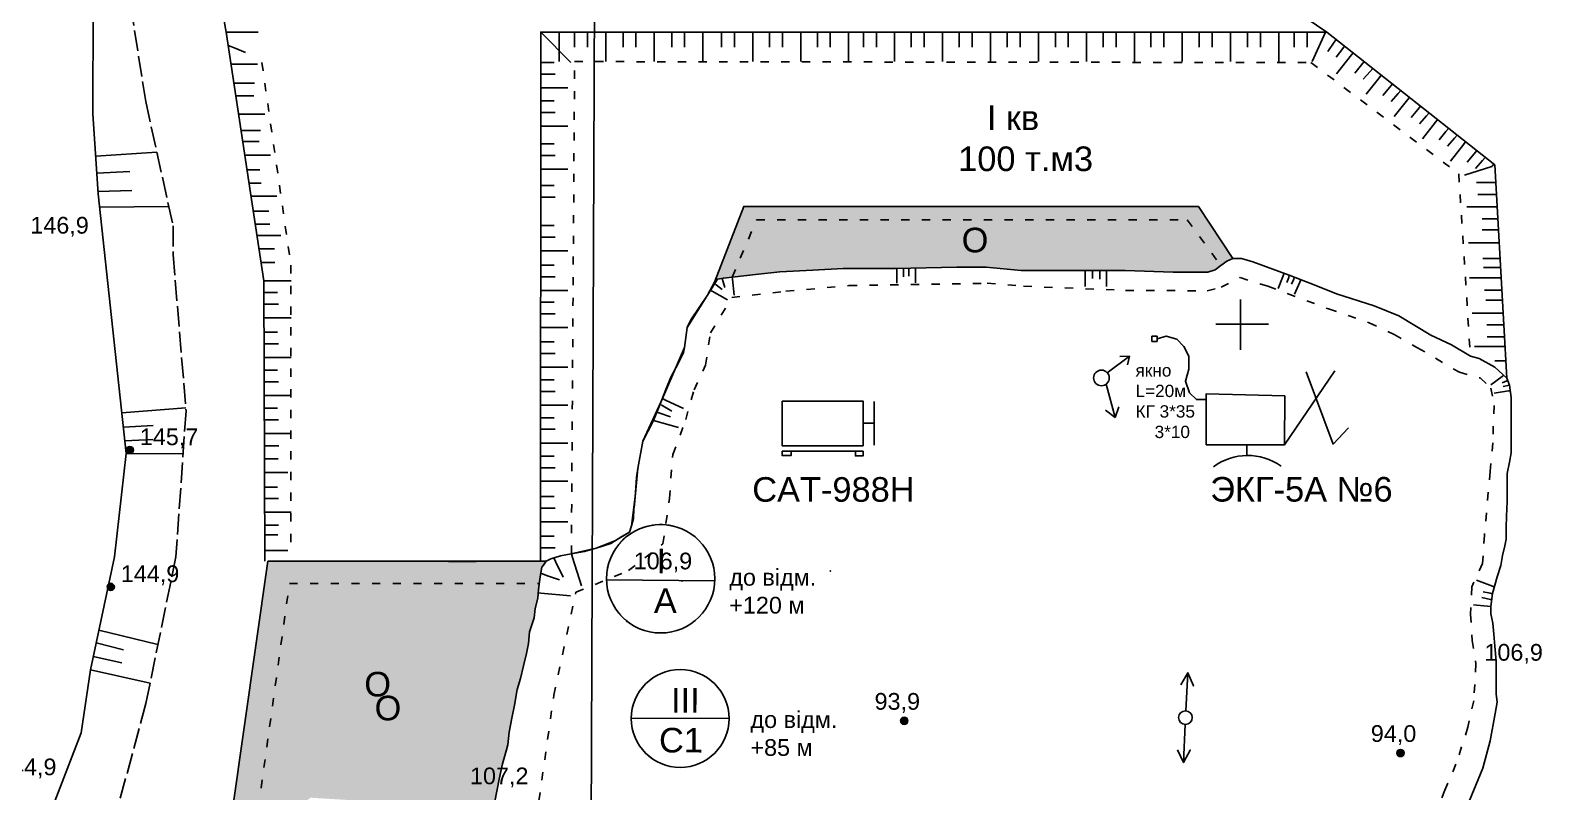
# Model space of a CAD drawing. Header units: millimetres. Extents: x 6243 to 9314, y 4730 to 7085.
# Drawn here: x 6954 to 7261.2, y 5904.9 to 6059.7 of the extents above; entities that cross this region are included whole.
import ezdxf

# ---------------------------------------------------------------- set-up
doc = ezdxf.new("R2010")
doc.units = ezdxf.units.MM
doc.header["$LTSCALE"] = 0.7
doc.linetypes.add('ACAD_ISO02W100', pattern=[15, 12, -3])
doc.linetypes.add('ACAD_ISO03W100', pattern=[30, 12, -18])
for name, color, linetype in [('відм', 14, 'Continuous'), ('Пикет', 7, 'Continuous'), ('свердловини', 7, 'Continuous'), ('чорн', 255, 'Continuous')]:
    doc.layers.add(name, color=color, linetype=linetype)
doc.styles.get("Standard").update_dxf_attribs({"font": 'arial.ttf'})

# ---------------------------------------------------------------- blocks, each defined once
blk = doc.blocks.new('2')
at = {"layer": 'чорн', "color": 7, "ltscale": 0.2, "transparency": 33554687}
for points in [[(5384.23, 2474.06), (5382.07, 2477.27), (5383.33, 2476.55), (5382.07, 2477.27), (5382.25, 2475.85)], [(5385.02, 2472.91), (5387.23, 2469.73), (5387.02, 2471.17), (5387.23, 2469.73), (5385.97, 2470.41)]]:
    blk.add_lwpolyline(points, dxfattribs=at)
blk.add_circle((5384.63, 2473.49), 0.697, dxfattribs=at)

msp = doc.modelspace()

# ---------------------------------------------------------------- hatches: boundary and pattern name
at = {"layer": 'відм', "ltscale": 0.2}
h = msp.add_hatch(color=0, dxfattribs=at)
h.dxf.hatch_style = 1
h.paths.add_polyline_path([(6975.01, 5974.41, 1), (6973.55, 5974.41, 1)])
h = msp.add_hatch(color=0, dxfattribs=at)
h.dxf.hatch_style = 1
h.paths.add_polyline_path([(6971.14, 5946.58, 1), (6969.68, 5946.58, 1)])
at = {"layer": 'чорн', "ltscale": 0.2, "transparency": 33554687}
h = msp.add_hatch(color=8, dxfattribs=at)
h.dxf.hatch_style = 1
h.paths.add_polyline_path([(7099.05, 6023.93), (7093.36, 6009.13), (7093.74, 6009.14), (7094.92, 6009.34), (7101.44, 6010.08), (7106.4, 6010.64), (7113.07, 6010.99), (7119.28, 6011.32), (7124.67, 6011.32), (7129.86, 6011.32), (7142.35, 6011.56), (7148.34, 6011.56), (7155.42, 6010.89), (7165.54, 6010.89), (7176.59, 6010.89), (7186.33, 6010.56), (7193.37, 6010.56), (7194.83, 6011.02), (7196, 6011.9), (7197.21, 6012.8), (7198.43, 6013.31), (7191.45, 6023.93)])
h.paths.add_polyline_path([(7140.61, 6028.36), (7170.53, 6028.36), (7170.53, 6047.01), (7140.61, 6047.01)], flags=9)
h = msp.add_hatch(color=8, dxfattribs=at)
h.dxf.hatch_style = 1
h.paths.add_polyline_path([(7056.45, 5940.3), (7056.68, 5942.17), (7057.18, 5944.31), (7057.34, 5946.06), (7057.41, 5946.53), (7057.5, 5947.49), (7057.8, 5949.27), (7058.02, 5950.59), (7058.34, 5951.03), (7058.92, 5951.83), (7010.66, 5951.83), (7002.32, 5951.83), (6992.74, 5884.17), (6995.98, 5889.47), (6999.23, 5893.2), (7003.42, 5898.01), (7006.96, 5900.76), (7009.04, 5902.37), (7009.59, 5902.65), (7011.03, 5903.73), (7021.97, 5903.06), (7022.46, 5903.06), (7026.06, 5902.81), (7041.09, 5901.88), (7046.38, 5900.78), (7048.02, 5900.55), (7048.32, 5900.76), (7048.43, 5901.56), (7048.43, 5902.99), (7048.54, 5903.52), (7049.99, 5910.64), (7051.12, 5914.49), (7051.4, 5917.06), (7051.94, 5919.93), (7052.43, 5922.51), (7053.01, 5925.72), (7054.3, 5930.51), (7055.29, 5935.11), (7055.49, 5937.45), (7056.05, 5939.1)])
h.paths.add_polyline_path([(7042.04, 5904.6), (7055.62, 5904.59), (7055.63, 5911.59), (7042.04, 5911.61)], flags=24)
h = msp.add_hatch(color=256, dxfattribs=at)
h.dxf.hatch_style = 1
h.paths.add_polyline_path([(7132.4, 5919.35, 1), (7130.93, 5919.36, 1)])
h = msp.add_hatch(color=256, dxfattribs=at)
h.dxf.hatch_style = 1
h.paths.add_polyline_path([(7233.25, 5912.81, 1), (7231.78, 5912.81, 1)])

# ---------------------------------------------------------------- linework, layer by layer
at = {"color": 1, "ltscale": 0.2, "transparency": 33554687}
msp.add_lwpolyline([(7106.83, 5984.36), (7123.3, 5984.36), (7123.3, 5975.28), (7106.83, 5975.28)], close=True, dxfattribs=at)
for points in [[(7125.58, 5984.26), (7125.58, 5975.41)], [(7125.71, 5979.83), (7123.3, 5979.83)], [(7106.84, 5974.17), (7123.29, 5974.17)], [(7106.84, 5974.17), (7106.84, 5973.3), (7108.71, 5973.3), (7108.71, 5974.17)], [(7123.29, 5974.17), (7123.29, 5973.21), (7121.75, 5973.21), (7121.75, 5974.17)]]:
    msp.add_lwpolyline(points, dxfattribs=at)
at = {"layer": 'відм', "color": 0, "ltscale": 0.2}
for centre in [(6974.28, 5974.41), (6970.41, 5946.58)]:
    msp.add_circle(centre, 0.733, dxfattribs=at)
at = {"layer": 'Пикет', "color": 7, "linetype": 'ACAD_ISO02W100', "ltscale": 0.2}
for p in [(7086.51, 5947.78), (7116.64, 5949.82)]:
    msp.add_point(p, dxfattribs=at)
at = {"layer": 'свердловини', "color": 7, "ltscale": 0.5}
msp.add_line((7069.19, 6181.27), (7067.7, 5814.36), dxfattribs=at)
at = {"layer": 'чорн', "color": 7, "lineweight": 0, "ltscale": 0.2}
for p, q in [((7069.19, 6181.27), (7068.13, 5921.73)), ((7182, 5996.49), (7181.98, 5997.52)), ((7181.98, 5997.52), (7183.03, 5997.52)), ((7183.05, 5996.49), (7182, 5996.49)), ((7183.03, 5997.52), (7183.04, 5997)), ((7183.04, 5997), (7183.05, 5996.49)), ((6974.28, 5973.68), (6973.55, 5973.68)), ((6973.55, 5973.68), (6974.28, 5973.68))]:
    msp.add_line(p, q, dxfattribs=at)
at = {"layer": 'чорн', "color": 1, "ltscale": 0.2, "transparency": 33554687}
for p, q in [((7057.79, 6059.36), (7063.89, 6053.16)), ((7057.79, 6056.31), (7057.79, 6059.36)), ((7061.52, 6053.36), (7061.52, 6059.36)), ((7064.67, 6056.31), (7064.67, 6059.36)), ((7067.3, 6056.31), (7067.3, 6059.36)), ((7071.02, 6053.36), (7071.02, 6059.36)), ((7074.51, 6056.31), (7074.51, 6059.36)), ((7077.14, 6056.31), (7077.14, 6059.36)), ((7080.86, 6053.36), (7080.86, 6059.36)), ((7084.4, 6056.31), (7084.4, 6059.36)), ((7087.03, 6056.31), (7087.03, 6059.36)), ((7090.75, 6053.36), (7090.75, 6059.36)), ((7094.51, 6056.31), (7094.51, 6059.36)), ((7097.14, 6056.31), (7097.14, 6059.36)), ((7100.86, 6053.36), (7100.86, 6059.36)), ((7104.3, 6056.31), (7104.3, 6059.36)), ((7106.92, 6056.31), (7106.92, 6059.36)), ((7110.65, 6053.36), (7110.65, 6059.36)), ((7114, 6056.31), (7114, 6059.36)), ((7116.63, 6056.31), (7116.63, 6059.36)), ((7120.35, 6053.36), (7120.35, 6059.36)), ((7123.36, 6056.31), (7123.36, 6059.36)), ((7125.99, 6056.31), (7125.99, 6059.36)), ((7129.71, 6053.36), (7129.71, 6059.36)), ((7133.07, 6056.31), (7133.07, 6059.36)), ((7135.69, 6056.31), (7135.69, 6059.36)), ((7139.42, 6053.36), (7139.42, 6059.36)), ((7142.82, 6056.31), (7142.82, 6059.36)), ((7145.45, 6056.31), (7145.45, 6059.36)), ((7149.17, 6053.36), (7149.17, 6059.36)), ((7152.6, 6056.31), (7152.6, 6059.36)), ((7155.22, 6056.31), (7155.22, 6059.36)), ((7158.95, 6053.36), (7158.95, 6059.36)), ((7162.37, 6056.31), (7162.37, 6059.36)), ((7165, 6056.31), (7165, 6059.36)), ((7168.72, 6053.36), (7168.72, 6059.36)), ((7172.1, 6056.31), (7172.1, 6059.36)), ((7174.72, 6056.31), (7174.72, 6059.36)), ((7178.45, 6053.36), (7178.45, 6059.36)), ((7181.8, 6056.31), (7181.8, 6059.36)), ((7184.43, 6056.31), (7184.43, 6059.36)), ((7188.15, 6053.36), (7188.15, 6059.36)), ((7191.61, 6056.31), (7191.61, 6059.36)), ((7194.24, 6056.31), (7194.24, 6059.36)), ((7197.96, 6053.36), (7197.96, 6059.36)), ((7201.43, 6056.31), (7201.43, 6059.36)), ((7204.06, 6056.31), (7204.06, 6059.36)), ((7207.78, 6053.36), (7207.78, 6059.36)), ((7210.91, 6056.31), (7210.91, 6059.36)), ((7213.53, 6056.31), (7213.53, 6059.36)), ((7214.56, 6053.36), (7217.26, 6059.36)), ((7219.06, 6057.3), (7219.45, 6057.86)), ((6995.68, 6056.06), (6994.28, 6056.62)), ((6997.76, 6055.23), (6995.68, 6056.06)), ((7217.77, 6055.43), (7219.06, 6057.3)), ((7219.44, 6054.23), (7220.81, 6056.04)), ((7219.48, 6050.85), (7222.55, 6054.71)), ((7220.81, 6056.04), (7221.16, 6056.51)), ((7222.55, 6054.71), (7222.89, 6055.14)), ((7000.26, 6052.85), (6994.86, 6052.85)), ((7060.51, 6053.17), (7057.76, 6053.17)), ((7223.24, 6051.02), (7224.6, 6052.69)), ((7224.6, 6052.69), (7225.15, 6053.36)), ((7226.35, 6051.36), (7226.89, 6051.97)), ((6999.6, 6048.98), (6995.44, 6048.98)), ((7060.74, 6050.81), (7057.74, 6050.81)), ((7224.91, 6049.76), (7226.35, 6051.36)), ((7225.53, 6046.72), (7228.23, 6050.13)), ((7228.23, 6050.13), (7228.61, 6050.62)), ((7228.26, 6050.18), (7228.61, 6050.62)), ((7230.32, 6048.17), (7230.86, 6048.83)), ((6999.51, 6046.39), (6995.83, 6046.39)), ((7063.3, 6048.03), (7057.73, 6048.03)), ((7060.51, 6045.4), (7057.76, 6045.4)), ((7228.95, 6046.49), (7230.32, 6048.17)), ((7230.62, 6045.23), (7232.06, 6046.84)), ((7231.24, 6042.19), (7233.94, 6045.61)), ((7232.06, 6046.84), (7232.61, 6047.45)), ((7233.94, 6045.61), (7234.32, 6046.09)), ((7233.98, 6045.66), (7234.32, 6046.09)), ((7001.72, 6042.67), (6996.4, 6042.67)), ((7060.74, 6043.04), (7057.74, 6043.04)), ((7234.66, 6041.97), (7236.03, 6043.64)), ((7236.03, 6043.64), (7236.57, 6044.31)), ((7236.34, 6040.71), (7237.77, 6042.31)), ((7237.77, 6042.31), (7238.32, 6042.93)), ((7000.81, 6039.36), (6996.9, 6039.36)), ((7063.3, 6040.26), (7057.73, 6040.26)), ((7236.95, 6037.67), (7239.65, 6041.08)), ((7239.65, 6041.08), (7240.03, 6041.57)), ((7239.69, 6041.14), (7240.03, 6041.57)), ((7240.38, 6037.45), (7241.74, 6039.12)), ((7241.74, 6039.12), (7242.29, 6039.79)), ((7000.57, 6037.13), (6997.24, 6037.13)), ((7060.51, 6036.63), (7057.76, 6036.63)), ((7242.05, 6036.19), (7243.48, 6037.79)), ((7242.66, 6033.15), (7245.36, 6036.56)), ((7243.48, 6037.79), (7244.03, 6038.4)), ((7245.36, 6036.56), (7245.75, 6037.05)), ((7245.4, 6036.61), (7245.75, 6037.05)), ((7002.86, 6034.34), (6997.66, 6034.34)), ((7060.74, 6034.27), (7057.74, 6034.27)), ((7246.09, 6032.93), (7247.46, 6034.6)), ((7247.46, 6034.6), (7248, 6035.26)), ((7247.76, 6031.66), (7249.2, 6033.27)), ((7249.2, 6033.27), (7249.75, 6033.88)), ((7000.69, 6031.38), (6998.11, 6031.38)), ((7063.3, 6031.49), (7057.73, 6031.49)), ((7245.51, 6030.26), (7251.08, 6032.04)), ((7251.08, 6032.04), (7251.46, 6032.52)), ((7000.99, 6028.67), (6998.52, 6028.67)), ((7060.51, 6028.19), (7057.76, 6028.19)), ((7247.97, 6028.78), (7251.86, 6028.78)), ((7004.13, 6026.02), (6998.92, 6026.02)), ((7060.74, 6025.83), (7057.74, 6025.83)), ((7245.99, 6023.85), (7252.13, 6023.85)), ((7248.21, 6026.34), (7251.99, 6026.34)), ((7002.5, 6022.98), (6999.38, 6022.98)), ((7249.1, 6021.4), (7252.27, 6021.4)), ((7002.74, 6020.33), (6999.78, 6020.33)), ((7004.97, 6017.98), (7000.14, 6017.98)), ((7060.74, 6017.67), (7057.74, 6017.67)), ((7060.51, 6020.03), (7057.76, 6020.03)), ((7249.1, 6019.15), (7252.4, 6019.15)), ((7003.65, 6015.32), (7000.54, 6015.32)), ((7063.3, 6014.89), (7057.73, 6014.89)), ((7246.34, 6016.55), (7252.55, 6016.55)), ((7003.77, 6012.49), (7000.97, 6012.49)), ((7060.51, 6011.97), (7057.76, 6011.97)), ((7249.26, 6013.36), (7252.73, 6013.36)), ((7249.38, 6011.5), (7252.84, 6011.5)), ((7007.06, 6008.78), (7001.5, 6008.78)), ((7060.74, 6009.6), (7057.74, 6009.6)), ((7246.52, 6009.39), (7252.96, 6009.39)), ((7004.28, 6006.4), (7001.52, 6006.4)), ((7063.3, 6006.83), (7057.73, 6006.83)), ((7249.57, 6006.89), (7253.1, 6006.89)), ((7004.51, 6004.04), (7001.51, 6004.04)), ((7060.51, 6004.44), (7057.76, 6004.44)), ((7249.82, 6004.84), (7253.21, 6004.84)), ((7007.06, 6001.26), (7001.5, 6001.26)), ((7063.3, 5999.31), (7057.73, 5999.31)), ((7060.74, 6002.08), (7057.74, 6002.08)), ((7247.08, 6002.23), (7253.36, 6002.23)), ((7250.07, 5999.87), (7253.5, 5999.87)), ((7004.28, 5998.36), (7001.52, 5998.36)), ((7060.51, 5996.41), (7057.76, 5996.41)), ((7250.13, 5997.39), (7253.64, 5997.39)), ((7007.06, 5993.22), (7001.5, 5993.22)), ((7004.51, 5996), (7001.51, 5996)), ((7060.74, 5994.05), (7057.74, 5994.05)), ((7247.52, 5995.47), (7253.75, 5995.47)), ((7004.28, 5990.63), (7001.52, 5990.63)), ((7063.3, 5991.27), (7057.73, 5991.27)), ((7251.68, 5992.55), (7253.91, 5992.55)), ((7004.51, 5988.27), (7001.51, 5988.27)), ((7060.51, 5988.67), (7057.76, 5988.67)), ((7007.06, 5985.49), (7001.5, 5985.49)), ((7060.74, 5986.31), (7057.74, 5986.31)), ((7004.28, 5982.93), (7001.52, 5982.93)), ((7063.3, 5983.53), (7057.73, 5983.53)), ((7060.51, 5980.97), (7057.76, 5980.97)), ((7007.06, 5977.79), (7001.5, 5977.79)), ((7004.51, 5980.57), (7001.51, 5980.57)), ((7060.74, 5978.61), (7057.74, 5978.61)), ((7004.56, 5975.25), (7001.63, 5975.25)), ((7063.3, 5975.83), (7057.73, 5975.83)), ((7004.44, 5972.58), (7001.64, 5972.58)), ((7060.51, 5973.18), (7057.76, 5973.18)), ((7006.41, 5969.83), (7001.64, 5969.83)), ((7060.74, 5970.81), (7057.74, 5970.81)), ((7004.28, 5966.88), (7001.52, 5966.88)), ((7063.3, 5968.04), (7057.73, 5968.04)), ((7004.51, 5964.52), (7001.51, 5964.52)), ((7060.74, 5962.56), (7057.74, 5962.56)), ((7060.51, 5964.93), (7057.76, 5964.93)), ((7007.06, 5961.74), (7001.5, 5961.74)), ((7063.3, 5959.79), (7057.73, 5959.79)), ((7004.49, 5959.14), (7001.68, 5959.14)), ((7004.35, 5957.19), (7001.68, 5957.19)), ((7060.51, 5956.89), (7057.76, 5956.89)), ((7006.37, 5953.95), (7001.69, 5953.95)), ((7060.74, 5954.53), (7057.74, 5954.53)), ((7044.64, 5951.75), (7039.07, 5951.75))]:
    msp.add_line(p, q, dxfattribs=at)
at = {"layer": 'чорн', "color": 18, "ltscale": 0.2, "true_color": 0x000000, "transparency": 33554687}
for p, q in [((7094.86, 6008.56), (7094.63, 6009.29)), ((7095.22, 6007.47), (7094.86, 6008.56)), ((7096.76, 6009.11), (7096.71, 6009.55)), ((7097.11, 6005.91), (7096.76, 6009.11)), ((7130.16, 6008.32), (7130.16, 6011.32)), ((7131.52, 6009.6), (7131.52, 6011.35)), ((7132.6, 6009.71), (7132.6, 6011.37)), ((7133.93, 6008.4), (7133.93, 6011.4)), ((7168.46, 6007.66), (7168.46, 6010.89)), ((7169.91, 6009.24), (7169.91, 6010.89)), ((7171.44, 6009.15), (7171.44, 6010.89)), ((7172.76, 6007.66), (7172.76, 6010.89)), ((7207.64, 6007.26), (7208.53, 6009.5)), ((7208.53, 6009.5), (7208.86, 6010.34)), ((7209.42, 6008.47), (7209.8, 6009.5)), ((7209.8, 6009.5), (7209.9, 6009.96)), ((7210.34, 6008.1), (7210.75, 6008.99)), ((7210.75, 6008.99), (7210.99, 6009.53)), ((7210.99, 6006.09), (7212.02, 6008.5)), ((7212.02, 6008.5), (7212.25, 6009.03)), ((7092.6, 6006.67), (7092.29, 6006.84)), ((7095.75, 6004.9), (7092.6, 6006.67)), ((7093.42, 6008.01), (7093.16, 6008.22)), ((7094.67, 6007.02), (7093.42, 6008.01)), ((7250.9, 5987.67), (7253.17, 5989.37)), ((7253.17, 5989.37), (7253.48, 5989.6)), ((7253.18, 5988.07), (7254.12, 5988.5)), ((7253.36, 5987.34), (7254.66, 5987.6)), ((7083.16, 5984.56), (7082.5, 5984.87)), ((7086.83, 5982.84), (7083.16, 5984.56)), ((7251.52, 5985.97), (7254.45, 5986.41)), ((7254.45, 5986.41), (7254.82, 5986.46)), ((7081.82, 5981.93), (7081.37, 5982.07)), ((7084.14, 5981.18), (7081.82, 5981.93)), ((7084.45, 5982.33), (7082.24, 5983.56)), ((7085.8, 5979.01), (7080.69, 5980.39)), ((7064.24, 5952.57), (7064.01, 5953.29)), ((7060.86, 5951.61), (7060.44, 5952.48)), ((7062.32, 5948.58), (7060.86, 5951.61)), ((7066.08, 5946.77), (7064.24, 5952.57)), ((7058.99, 5948.93), (7057.81, 5949.35)), ((7061.59, 5947.99), (7058.99, 5948.93)), ((7247.98, 5947.95), (7251.2, 5946.7)), ((7057.82, 5945.34), (7057.28, 5945.39)), ((7063.83, 5944.76), (7057.82, 5945.34)), ((7249.02, 5944.43), (7250.79, 5944.05)), ((7249.31, 5945.57), (7250.72, 5945.28)), ((7250.72, 5945.28), (7251.23, 5945.17)), ((7250.79, 5944.05), (7251.07, 5943.98)), ((7251.2, 5946.7), (7251.61, 5946.55)), ((7247.32, 5942.97), (7250.89, 5942.57))]:
    msp.add_line(p, q, dxfattribs=at)
at = {"layer": 'чорн', "color": 7, "ltscale": 0.2, "transparency": 33554687}
for p, q in [((7199.99, 6004.99), (7199.99, 5994.99)), ((7194.99, 5999.99), (7204.99, 5999.99)), ((7194.99, 5999.99), (7194.99, 5999.99)), ((7194.99, 5999.99), (7199.99, 5999.99))]:
    msp.add_line(p, q, dxfattribs=at)
at = {"layer": 'чорн', "color": 1, "lineweight": 0, "ltscale": 0.2}
for p, q in [((7184.88, 5997.56), (7183.04, 5997)), ((7183.04, 5997), (7184.88, 5997.56)), ((7187.09, 5996.92), (7184.88, 5997.56)), ((7184.88, 5997.56), (7187.09, 5996.92)), ((7188.48, 5995.46), (7187.09, 5996.92)), ((7187.09, 5996.92), (7188.48, 5995.46)), ((7189.51, 5993.5), (7188.48, 5995.46)), ((7188.48, 5995.46), (7189.51, 5993.5)), ((7189.5, 5990.81), (7189.51, 5993.5)), ((7189.51, 5993.5), (7189.5, 5990.81)), ((7188.82, 5988.4), (7189.5, 5990.81)), ((7189.5, 5990.81), (7188.82, 5988.4)), ((7189.6, 5986.05), (7188.82, 5988.4)), ((7188.82, 5988.4), (7189.6, 5986.05)), ((7191.03, 5984.64), (7189.6, 5986.05)), ((7189.6, 5986.05), (7191.03, 5984.64)), ((7193.04, 5984.64), (7191.03, 5984.64)), ((7191.03, 5984.64), (7193.04, 5984.64)), ((7193.03, 5975.49), (7193.04, 5984.64)), ((7193.04, 5984.64), (7193.04, 5985.83)), ((7193.04, 5985.83), (7208.98, 5985.41)), ((7208.98, 5985.41), (7208.96, 5975.48)), ((7208.96, 5975.48), (7193.03, 5975.49))]:
    msp.add_line(p, q, dxfattribs=at)
at = {"layer": 'чорн', "ltscale": 0.2, "transparency": 33554687}
msp.add_line((7254.12, 5988.5), (7254.28, 5988.58), dxfattribs=at)
at = {"layer": 'чорн', "color": 5, "ltscale": 0.2}
for p, q in [((7071.15, 5947.99), (7093.16, 5947.81)), ((7076.17, 5919.9), (7096.07, 5919.82))]:
    msp.add_line(p, q, dxfattribs=at)
at = {"layer": 'чорн', "color": 5, "lineweight": 0, "ltscale": 0.2}
msp.add_line((7096.07, 5919.82), (7076.17, 5919.9), dxfattribs=at)
at = {"layer": 'чорн', "color": 7, "ltscale": 0.5}
for points in [[(7138.69, 6164.65), (7113.23, 6178.85), (7095.6, 6187.52), (7073.13, 6192.28), (7039.1, 6189.38), (7022.19, 6188.38), (7003.53, 6185.13), (6989, 6185.15), (6969.22, 6174.82), (6966.03, 6169.62), (6962.65, 6155.69), (6961.36, 6136.42), (6959.66, 6119.22), (6962.83, 6101.88), (6964.98, 6074.03), (6966.82, 6064.29), (6966.79, 6042.76), (6967.84, 6026.47), (6973.55, 5973.68), (6971.14, 5952.72), (6966.26, 5929.74), (6964.37, 5916.91), (6955.84, 5894.77), (6953.53, 5883.04)], [(6967.35, 6034.12), (6979.78, 6034.94)], [(6967.57, 6030.7), (6974.27, 6031.01)], [(6967.81, 6026.92), (6974.68, 6027.15)], [(6968.13, 6023.77), (6982.22, 6023.88)], [(6972.65, 5981.95), (6985.66, 5982.95)], [(6972.97, 5979.03), (6979, 5979.37)], [(6973.27, 5976.24), (6978.97, 5976.55)], [(6973.55, 5973.68), (6985.1, 5973.64)]]:
    msp.add_lwpolyline(points, dxfattribs=at)
at = {"layer": 'чорн', "color": 7, "linetype": 'ACAD_ISO02W100', "ltscale": 0.5}
msp.add_lwpolyline([(7129.57, 6163.69), (7105.93, 6175.32), (7094.13, 6180.99), (7079.27, 6185.16), (7060.46, 6184.03), (7054.94, 6181.83), (7030.87, 6180.21), (7011.65, 6179.14), (6993.56, 6177.41), (6981.35, 6171.82), (6973.54, 6164.79), (6970.12, 6156.07), (6968.5, 6146.56), (6968.49, 6132.43), (6968.47, 6120.27), (6972.77, 6075.23), (6977.52, 6045.22), (6983.08, 6019.98), (6983.07, 6014.13), (6985.71, 5982.37), (6983.65, 5952.71), (6977.54, 5922.87), (6972, 5902.35)], dxfattribs=at)
at = {"layer": 'чорн', "color": 1, "ltscale": 0.2, "transparency": 33554687}
for points in [[(6993.87, 6059.36), (6987.48, 6095.08), (7164.99, 6095.08), (7217.56, 6059.36)], [(7001.53, 6008.78), (7001.53, 6008.78), (6993.87, 6059.36), (7000.37, 6059.36)], [(7063.91, 6059.36), (7057.79, 6059.36), (7057.73, 5951.75)], [(7057.79, 6059.36), (7217.56, 6059.36), (7251.65, 6032.37), (7254.11, 5989.02)], [(7001.53, 6008.78), (7001.7, 5951.83)], [(7093.74, 6009.14), (7093.74, 6009.14), (7087.57, 5999.34), (7087, 5995.21), (7082.24, 5984.25), (7078.57, 5976.21), (7077.54, 5970.68), (7076.98, 5964.87), (7076.23, 5958.97), (7075.82, 5957.72), (7074.29, 5956.8), (7072.01, 5955.43), (7069.04, 5954.44), (7063.96, 5953.29), (7061.78, 5952.88), (7059.87, 5952.31), (7058.92, 5951.83)], [(7058.92, 5951.83), (7010.66, 5951.83), (7002.32, 5951.83)]]:
    msp.add_lwpolyline(points, dxfattribs=at)
at = {"layer": 'чорн', "color": 1, "linetype": 'ACAD_ISO03W100', "ltscale": 0.2, "transparency": 33554687}
for points in [[(7001.11, 6053.16), (7007.02, 6011.98), (7007.02, 5953.85)], [(7064.01, 5953.29), (7064.67, 6053.36), (7214.31, 6053.16), (7244.35, 6030.54), (7246.72, 5993.51)]]:
    msp.add_lwpolyline(points, dxfattribs=at)
at = {"layer": 'чорн', "color": 18, "ltscale": 0.2, "true_color": 0x000000, "transparency": 33554687}
for points in [[(7093.11, 6008.5), (7099.05, 6023.93), (7191.45, 6023.93), (7198.43, 6013.31)], [(7002.32, 5951.83), (6992.74, 5884.17)]]:
    msp.add_lwpolyline(points, dxfattribs=at)
at = {"layer": 'чорн', "color": 18, "linetype": 'ACAD_ISO03W100', "ltscale": 0.2, "true_color": 0x000000, "transparency": 33554687}
for points in [[(7096.71, 6009.55), (7101.64, 6021.19), (7189.17, 6021.19), (7196, 6011.9)], [(6999.23, 5893.2), (7006.71, 5947.29), (7057.51, 5947.29)]]:
    msp.add_lwpolyline(points, dxfattribs=at)
at = {"layer": 'чорн', "color": 7, "ltscale": 0.2, "transparency": 33554687}
for points in [[(7048.43, 5902.99), (7049.35, 5907.53), (7049.99, 5910.64), (7050.82, 5913.46), (7051.12, 5914.49), (7051.4, 5917.06), (7051.94, 5919.93), (7052.43, 5922.51), (7053.01, 5925.72), (7053.7, 5927.99), (7054.3, 5930.51), (7054.91, 5933.02), (7055.29, 5935.11), (7055.49, 5937.45), (7056.05, 5939.1), (7056.45, 5940.3), (7056.68, 5942.17), (7057.18, 5944.31), (7057.34, 5946.06), (7057.69, 5948.63), (7058.02, 5950.59), (7058.34, 5951.03), (7058.92, 5951.83), (7059.87, 5952.31), (7061.78, 5952.88), (7063.96, 5953.29), (7066.68, 5953.81), (7069.04, 5954.44), (7071.5, 5955.43), (7073.01, 5956.03), (7075.82, 5957.72), (7076.23, 5958.97), (7076.61, 5960.49), (7076.72, 5962.41), (7076.87, 5963.25), (7076.98, 5964.87), (7077.11, 5966.78), (7077.25, 5968.8), (7077.54, 5970.68), (7078.57, 5976.21), (7080.69, 5980.39), (7082.24, 5984.25), (7083.36, 5987.07), (7084.23, 5989.24), (7085.75, 5992.02), (7086.78, 5994.22), (7087, 5995.21), (7087.57, 5999.34), (7088.32, 6000.84), (7091.69, 6005.91), (7093.11, 6008.5), (7093.34, 6008.91), (7093.74, 6009.14), (7094.92, 6009.34), (7101.44, 6010.08), (7106.4, 6010.64), (7113.07, 6010.99), (7119.28, 6011.32), (7124.67, 6011.32), (7129.86, 6011.32), (7142.35, 6011.56), (7148.34, 6011.56), (7155.42, 6010.89), (7165.54, 6010.89), (7176.59, 6010.89), (7186.33, 6010.56), (7193.37, 6010.56), (7194.83, 6011.02), (7196, 6011.9), (7197.21, 6012.8), (7198.43, 6013.31), (7200.17, 6013.31), (7202.49, 6012.67), (7209.9, 6009.96), (7215.29, 6007.83), (7219.49, 6006.17), (7227.17, 6003.74), (7232.17, 6001.7), (7238.69, 5997.75), (7242.87, 5995.81), (7246.72, 5993.51), (7248.5, 5992.99), (7251.65, 5991.26), (7254.11, 5989.02), (7254.66, 5987.6), (7255.02, 5985.1), (7255.02, 5982.1), (7255.02, 5979.04), (7255.02, 5976.35), (7255.02, 5973.84), (7254.66, 5971.95), (7254.22, 5969.61), (7254.22, 5966.67), (7254.22, 5963.96), (7254.07, 5960.94), (7253.96, 5958.67), (7253.96, 5957.77), (7253.96, 5956.29), (7253.73, 5954.91), (7253.27, 5952.99), (7252.91, 5950.92), (7252.18, 5948.63), (7251.24, 5945.22), (7250.89, 5942.57), (7250.89, 5941.09), (7251.29, 5939.18), (7251.48, 5936.99), (7251.7, 5934.53), (7251.97, 5931.49), (7251.97, 5928.79), (7251.97, 5924.86), (7252.13, 5923.16), (7251.75, 5920.85), (7250.7, 5915.3), (7249.25, 5909.76), (7245.6, 5900.85)], [(7199.99, 6004.44), (7199.99, 5994.77)], [(7195.15, 5999.99), (7205.68, 5999.99)]]:
    msp.add_lwpolyline(points, dxfattribs=at)
at = {"layer": 'чорн', "color": 7, "linetype": 'ACAD_ISO03W100', "ltscale": 0.2, "transparency": 33554687}
msp.add_lwpolyline([(7056.82, 5898.95), (7060.45, 5924.58), (7064.94, 5945.49), (7075.64, 5949.91), (7082.63, 5955.32), (7083.93, 5964.53), (7084.63, 5973.5), (7087.26, 5980.59), (7088.94, 5986.63), (7091.28, 5991.62), (7092.29, 5998.23), (7096.6, 6005.39), (7107.61, 6006.68), (7120.43, 6007.82), (7148.51, 6008.29), (7155.89, 6007.69), (7176.61, 6006.86), (7193.25, 6006.76), (7196.08, 6007.49), (7199.91, 6009.44), (7205.58, 6007.7), (7217.88, 6003.08), (7226.14, 6000.28), (7231.2, 5997.86), (7235.99, 5995.18), (7244.47, 5990.22), (7248.68, 5989.06), (7250.89, 5987.01), (7251.52, 5983.47), (7251.26, 5975.85), (7250.73, 5970.01), (7249.57, 5957.09), (7249.2, 5951.34), (7246.99, 5946.61), (7246.73, 5941.02), (7247.1, 5935.71), (7247.83, 5930.91), (7247.41, 5923.42), (7246.2, 5918.07), (7243.78, 5910.52), (7241.52, 5905.27), (7239.68, 5900.64)], dxfattribs=at)
at = {"layer": 'чорн', "color": 7, "ltscale": 0.2}
msp.add_lwpolyline([(7181.98, 5997.52), (7183.03, 5997.52), (7183.05, 5996.49), (7182, 5996.49)], close=True, dxfattribs=at)
at = {"layer": 'чорн', "color": 1, "ltscale": 0.2}
for points in [[(7193.04, 5985.83), (7193.03, 5975.49), (7208.96, 5975.48), (7208.98, 5985.41), (7193.04, 5985.83), (7193.04, 5984.64), (7191.03, 5984.64), (7189.6, 5986.05), (7188.82, 5988.4), (7189.5, 5990.81), (7189.51, 5993.5), (7188.48, 5995.46), (7187.09, 5996.92), (7184.88, 5997.56), (7183.03, 5997)], [(7208.96, 5975.48), (7219.15, 5990.48)], [(7213.35, 5990.31), (7218.82, 5975.6), (7221.96, 5978.9)], [(7201.27, 5973.28), (7201.27, 5975.49)]]:
    msp.add_lwpolyline(points, dxfattribs=at)
at = {"layer": 'чорн', "color": 7, "ltscale": 0.2}
for points in [[(7177.46, 5993.49), (7172.92, 5990.12)], [(7177.46, 5993.49), (7175.5, 5993.42)], [(7177.46, 5993.49), (7177, 5991.72)], [(7172.68, 5987.78), (7174.54, 5981)], [(7174.54, 5981), (7172.55, 5982.5)], [(7174.54, 5981), (7175.24, 5983.17)], [(6967.96, 5937.76), (6980, 5934.89)], [(6967.42, 5935.22), (6973.02, 5933.81)], [(6966.83, 5932.45), (6972.68, 5931.14)], [(6966.26, 5929.74), (6978.39, 5927.02)]]:
    msp.add_lwpolyline(points, dxfattribs=at)
at = {"layer": 'чорн', "ltscale": 0.2}
msp.add_circle((7171.74, 5989.06), 1.59, dxfattribs=at)
at = {"layer": 'чорн', "color": 5, "ltscale": 0.2}
for centre, radius in [((7082.16, 5948.23), 11.01), ((7086.12, 5919.83), 9.95)]:
    msp.add_circle(centre, radius, dxfattribs=at)
at = {"layer": 'чорн', "color": 7, "ltscale": 0.2, "transparency": 33554687}
for centre in [(7131.66, 5919.35), (7232.51, 5912.81)]:
    msp.add_circle(centre, 0.733, dxfattribs=at)
at = {"layer": 'чорн', "color": 255, "lineweight": 0, "ltscale": 0.2}
msp.add_arc((7171.74, 5989.06), 1.59, 0, 180, dxfattribs=at)
at = {"layer": 'чорн', "color": 7, "ltscale": 0.2}
msp.add_arc((7171.74, 5989.06), 1.59, 180, 0, dxfattribs=at)
at = {"layer": 'чорн', "color": 1, "ltscale": 0.2}
msp.add_arc((7201.47, 5961.6), 11.69, 54.6841, 126.6921, dxfattribs=at)
at = {"layer": 'чорн', "color": 5, "lineweight": 0, "ltscale": 0.2}
for centre, radius, start, end in [((7082.16, 5948.23), 11.01, 66.7131, 180), ((7082.16, 5948.23), 11.01, 180, 255.1027), ((7086.12, 5919.83), 9.95, 179.6304, 180), ((7086.12, 5919.83), 9.95, 180, 359.944)]:
    msp.add_arc(centre, radius, start, end, dxfattribs=at)
at = {"layer": 'чорн', "color": 7, "lineweight": 0, "ltscale": 0.2, "transparency": 33554687}
for centre, start, end in [((7131.66, 5919.35), 0, 180), ((7131.66, 5919.35), 180, 0), ((7232.51, 5912.81), 0, 180), ((7232.51, 5912.81), 180, 0)]:
    msp.add_arc(centre, 0.733, start, end, dxfattribs=at)

# ---------------------------------------------------------------- block references
at = {"layer": 'чорн', "color": 7, "xscale": 2, "yscale": 2, "zscale": 2, "rotation": 322.7360605673462}
msp.add_blockref('2', (-4377.3, 8503.58), dxfattribs=at)

# ---------------------------------------------------------------- texts
at = {"color": 1, "ltscale": 0.2, "transparency": 33554687, "insert": (7100.77, 5968.89), "char_height": 5, "attachment_point": 1}
msp.add_mtext_dynamic_manual_height_columns('CAT-988H', width=65.994, gutter_width=12.5, heights=[0], dxfattribs=at)
at = {"layer": 'чорн', "color": 1, "ltscale": 0.2, "char_height": 5, "attachment_point": 1}
for s, width, insert in [('   I кв\\P100 т.м3', 64.539, (7142.62, 6044.44)), ('ЭКГ-5А №6', 35.169, (7193.85, 5968.92))]:
    msp.add_mtext_dynamic_manual_height_columns(s, width=width, gutter_width=12.5, heights=[0], dxfattribs=dict(at, insert=insert))
at = {"layer": 'чорн', "color": 7, "ltscale": 0.2, "char_height": 3.4, "attachment_point": 1, "rotation": 359.9325}
for s, width, insert in [('146,9', 2.4374, (6954.06, 6021.8)), ('145,7', 2.4374, (6976.32, 5978.8)), ('144,9', 2.4374, (6972.45, 5950.97)), ('до відм. +120 м', 19.4098, (7096.11, 5950.24)), ('до відм. +85 м', 19.4098, (7100.41, 5921.31)), ('144,9', 2.4374, (6947.49, 5911.71))]:
    msp.add_mtext_dynamic_manual_height_columns(s, width=width, gutter_width=12.5, heights=[0], dxfattribs=dict(at, insert=insert))
at = {"layer": 'чорн', "color": 1, "ltscale": 0.2, "transparency": 33554687, "char_height": 5, "attachment_point": 1}
for insert in [(7143.33, 6019.59), (7021.93, 5929.31), (7024.02, 5924.46)]:
    msp.add_mtext_dynamic_manual_height_columns('{\\C256;\\c0;О}', width=25.692, gutter_width=12.5, heights=[12.17], dxfattribs=dict(at, insert=insert))
at = {"layer": 'чорн', "ltscale": 0.2, "insert": (7178.66, 5991.84), "char_height": 2.5, "attachment_point": 1}
msp.add_mtext_dynamic_manual_height_columns('{\\C7;якно\\PL=20м\\PКГ 3*35\\P    3*10}', width=18.9821, gutter_width=12.5, heights=[0], dxfattribs=at)
at = {"layer": 'чорн', "color": 7, "ltscale": 0.2, "transparency": 33554687, "char_height": 3.4, "attachment_point": 1, "rotation": 359.9325}
for s, insert in [('106,9', (7076.68, 5953.56)), ('106,9', (7249.56, 5934.99)), ('93,9', (7125.63, 5925.02)), ('94,0', (7226.48, 5918.48)), ('107,2', (7043.41, 5909.87))]:
    msp.add_mtext_dynamic_manual_height_columns(s, width=2.4374, gutter_width=12.5, heights=[0], dxfattribs=dict(at, insert=insert))
at = {"layer": 'чорн', "color": 5, "ltscale": 0.2, "char_height": 5, "attachment_point": 1, "rotation": 359.9325}
for s, insert in [('I', (7081.31, 5954.35)), ('А', (7080.78, 5946.27)), ('III', (7084.27, 5926.01)), ('С1', (7081.83, 5917.93))]:
    msp.add_mtext_dynamic_manual_height_columns(s, width=2.4374, gutter_width=12.5, heights=[0], dxfattribs=dict(at, insert=insert))

doc.saveas('drawing.dxf')
